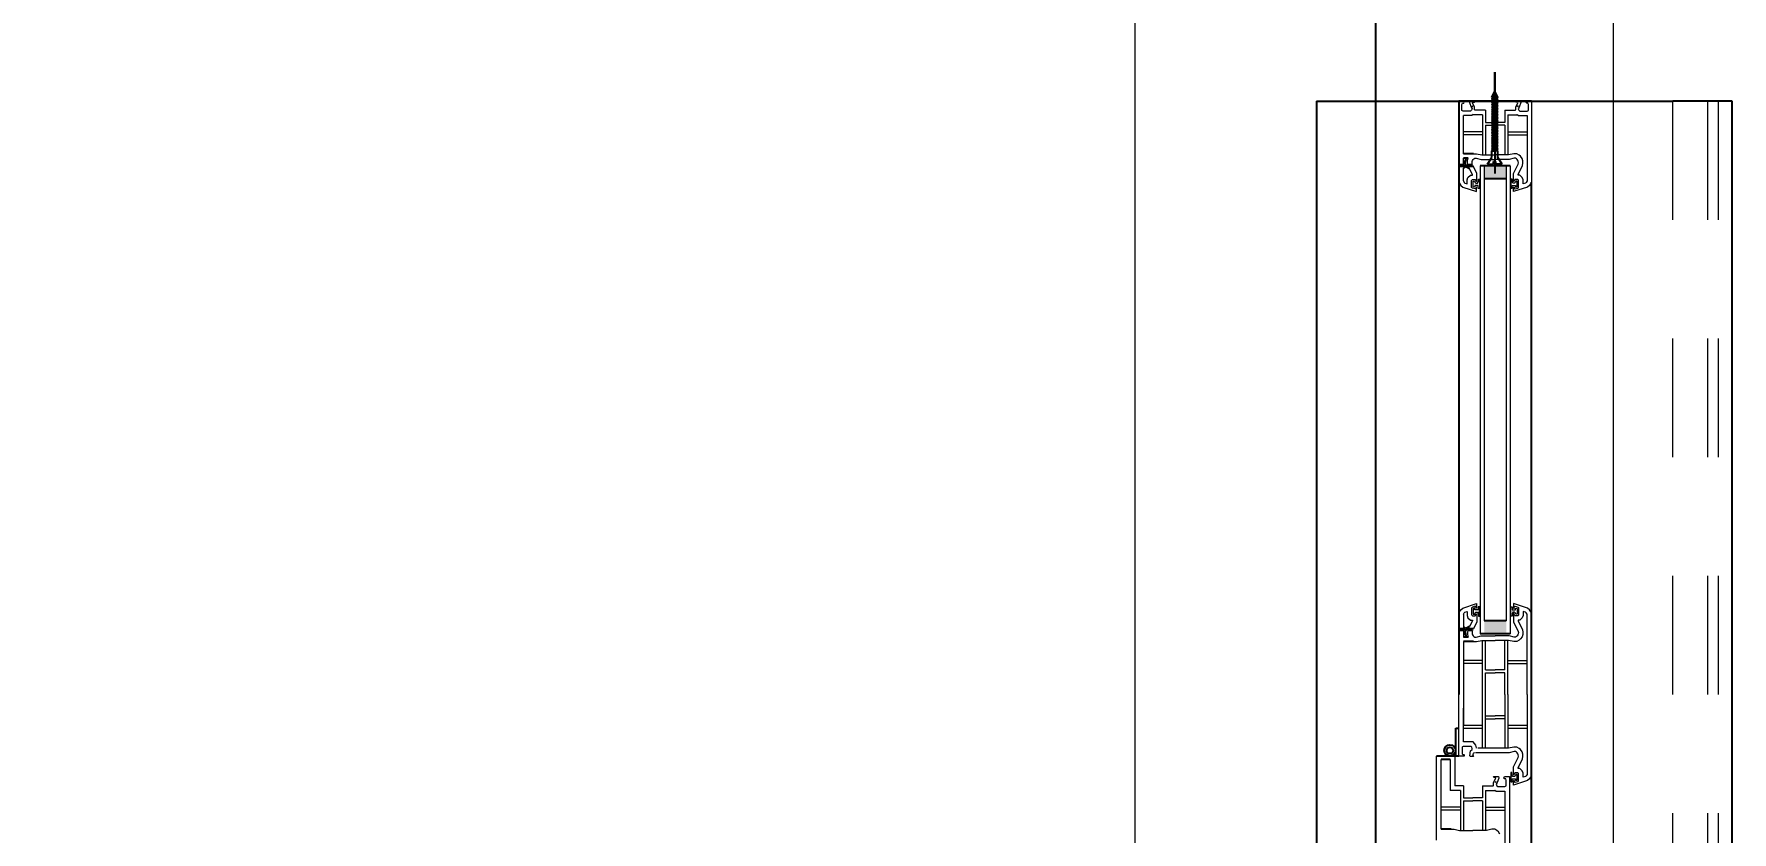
# Model space of a CAD drawing. Header units: metres. Extents: x -355 to 973, y -73 to 238.
# Drawn here: x 730.487 to 731.918, y 164.357 to 165.03 of the extents above; entities that cross this region are included whole.
import ezdxf

# ---------------------------------------------------------------- set-up
doc = ezdxf.new("R2010")
doc.units = ezdxf.units.M
doc.header["$LTSCALE"] = 3
doc.header["$MEASUREMENT"] = 0
for name, pattern in [('1', [30, 6, 6, 6, 6, 6]), ('202$0$HIDDEN', [0.375, 0.25, -0.125]), ('DASHED2', [0.375, 0.25, -0.125])]:
    doc.linetypes.add(name, pattern=pattern)
doc.layers.add('01B', color=10, linetype='Continuous')
doc.layers.add('5', color=2, linetype='Continuous')
doc.layers.add('05', color=21, linetype='Continuous', lineweight=5)
doc.layers.add('15', color=63, linetype='DASHED2', lineweight=15)
doc.styles.get("Standard").update_dxf_attribs({"font": 'arial.ttf'})
doc.dimstyles.new('ahmad', dxfattribs={"dimtxt": 0.2, "dimasz": 0.1375, "dimexe": 0, "dimexo": 0.0625, "dimgap": 0.09, "dimtad": 0, "dimzin": 0, "dimdsep": 46, "dimtxsty": 'Standard', "dimblk": 'OBLIQUE', "dimcen": 0.09, "dimclrd": 245, "dimclrt": 61, "dimadec": 0, "dimazin": 0, "dimtfac": 1, "dimtofl": 0, "dimtmove": 0, "dimatfit": 3, "dimldrblk": 'OBLIQUE', "dimfxl": 0, "dimfxlon": 1, "dimtolj": 1, "dimtzin": 0, "dimlwd": 13, "dimarcsym": 0})

# ---------------------------------------------------------------- blocks, each defined once
blk = doc.blocks.new('_Oblique')
at = {"color": 0, "linetype": 'ByBlock', "lineweight": -2}
blk.add_line((-0.5, -0.5), (0.5, 0.5), dxfattribs=at)
blk = doc.blocks.new('*D307')
at = {"color": 245, "lineweight": 13, "transparency": 16777216}
for p, q in [((731.4148, 172.9603), (731.4148, 167.678)), ((731.4148, 161.5603), (731.4148, 166.8426))]:
    blk.add_line(p, q, dxfattribs=at)
at = {"layer": 'Defpoints', "color": 0, "transparency": 16777216}
for p in [(731.6178, 172.9603), (731.4148, 161.5603), (731.6148, 161.5603)]:
    blk.add_point(p, dxfattribs=at)
at = {"color": 245, "lineweight": 13, "transparency": 16777216, "xscale": 0.1375, "yscale": 0.1375, "zscale": 0.1375}
for p, rotation in [((731.4148, 172.9603), 90), ((731.4148, 161.5603), 270)]:
    blk.add_blockref('_Oblique', p, dxfattribs=dict(at, rotation=rotation))
at = {"color": 61, "transparency": 16777216, "insert": (731.4148, 167.2603), "char_height": 0.2, "attachment_point": 5, "rotation": 90}
blk.add_mtext('\\A1;11.40', dxfattribs=at)
blk = doc.blocks.new('DSSSS')
at = {"layer": '05'}
for p, q in [((152.7604, -221.3864), (152.7604, -221.3872)), ((152.7604, -221.3872), (152.7664, -221.3872)), ((152.7664, -221.3872), (152.7664, -221.3863))]:
    blk.add_line(p, q, dxfattribs=at)
blk.add_lwpolyline([(152.7664, -221.3863), (152.7646, -221.3863), (152.7646, -221.384), (152.7657, -221.384), (152.7654, -221.383), (152.7617, -221.383), (152.7617, -221.3838), (152.7623, -221.3841), (152.763, -221.3847), (152.763, -221.3859), (152.7619, -221.3864), (152.7604, -221.3864)], dxfattribs=at)
blk = doc.blocks.new('ddd')
at = {"layer": '01B'}
for points in [[(1655.8293, 1003.8705), (1655.8184, 1003.8705), (1655.8184, 1003.889), (1655.8293, 1003.889)], [(1656.2018, 1003.8705), (1656.2127, 1003.8705), (1656.2127, 1003.889), (1656.2018, 1003.889)]]:
    blk.add_hatch(color=143, dxfattribs=at).paths.add_polyline_path(points)
at = {"layer": '01B', "color": 32}
for p in [(1655.7637, 1004.0793), (1655.7637, 1003.7293)]:
    blk.add_line(p, (1655.7637, 1004.0293), dxfattribs=at)
at = {"layer": '01B', "color": 143}
for p, q in [((1655.7637, 1003.9104), (1655.7637, 1003.8491)), ((1657.1951, 1003.9104), (1655.8322, 1003.9104)), ((1655.8168, 1003.8855), (1655.8114, 1003.8819)), ((1655.8168, 1003.8855), (1655.8168, 1003.8803)), ((1655.8184, 1003.8923), (1655.8184, 1003.8672)), ((1655.8293, 1003.889), (1655.8293, 1003.8705)), ((1656.2018, 1003.889), (1656.2018, 1003.8705)), ((1656.2127, 1003.8923), (1656.2127, 1003.8672)), ((1655.7802, 1003.8793), (1655.7393, 1003.8793)), ((1655.7393, 1003.8793), (1655.8247, 1003.8793)), ((1655.7608, 1003.8819), (1655.7555, 1003.8793)), ((1655.7608, 1003.8768), (1655.7555, 1003.8793)), ((1655.7608, 1003.8819), (1655.7587, 1003.8793)), ((1655.7608, 1003.8768), (1655.7587, 1003.8793)), ((1655.7621, 1003.8819), (1655.76, 1003.8793)), ((1655.7621, 1003.8768), (1655.76, 1003.8793)), ((1655.7608, 1003.8819), (1655.7616, 1003.8813)), ((1655.7608, 1003.8768), (1655.7616, 1003.8774)), ((1655.7633, 1003.8819), (1655.7612, 1003.8793)), ((1655.7633, 1003.8768), (1655.7612, 1003.8793)), ((1655.7621, 1003.8819), (1655.7628, 1003.8813)), ((1655.7621, 1003.8768), (1655.7628, 1003.8774)), ((1655.7646, 1003.8819), (1655.7624, 1003.8793)), ((1655.7646, 1003.8768), (1655.7624, 1003.8793)), ((1655.7633, 1003.8819), (1655.7641, 1003.8813)), ((1655.7633, 1003.8768), (1655.7641, 1003.8774)), ((1655.7658, 1003.8819), (1655.7637, 1003.8793)), ((1655.7658, 1003.8768), (1655.7637, 1003.8793)), ((1655.7646, 1003.8819), (1655.7653, 1003.8813)), ((1655.7646, 1003.8768), (1655.7653, 1003.8774)), ((1655.7671, 1003.8819), (1655.7649, 1003.8793)), ((1655.7671, 1003.8768), (1655.7649, 1003.8793)), ((1655.7658, 1003.8819), (1655.7666, 1003.8813)), ((1655.7658, 1003.8768), (1655.7666, 1003.8774)), ((1655.7683, 1003.8819), (1655.7662, 1003.8793)), ((1655.7683, 1003.8768), (1655.7662, 1003.8793)), ((1655.7671, 1003.8819), (1655.7678, 1003.8813)), ((1655.7671, 1003.8768), (1655.7678, 1003.8774)), ((1655.7696, 1003.8819), (1655.7674, 1003.8793)), ((1655.7696, 1003.8768), (1655.7674, 1003.8793)), ((1655.7683, 1003.8819), (1655.769, 1003.8813)), ((1655.7683, 1003.8768), (1655.769, 1003.8774)), ((1655.7708, 1003.8819), (1655.7687, 1003.8793)), ((1655.7708, 1003.8768), (1655.7687, 1003.8793)), ((1655.7696, 1003.8819), (1655.7703, 1003.8813)), ((1655.7696, 1003.8768), (1655.7703, 1003.8774)), ((1655.7721, 1003.8819), (1655.7699, 1003.8793)), ((1655.7721, 1003.8768), (1655.7699, 1003.8793)), ((1655.7708, 1003.8819), (1655.7715, 1003.8813)), ((1655.7708, 1003.8768), (1655.7715, 1003.8774)), ((1655.7733, 1003.8819), (1655.7712, 1003.8793)), ((1655.7733, 1003.8768), (1655.7712, 1003.8793)), ((1655.7721, 1003.8819), (1655.7728, 1003.8813)), ((1655.7721, 1003.8768), (1655.7728, 1003.8774)), ((1655.7745, 1003.8819), (1655.7724, 1003.8793)), ((1655.7745, 1003.8768), (1655.7724, 1003.8793)), ((1655.7733, 1003.8819), (1655.774, 1003.8813)), ((1655.7733, 1003.8768), (1655.774, 1003.8774)), ((1655.7758, 1003.8819), (1655.7737, 1003.8793)), ((1655.7758, 1003.8768), (1655.7737, 1003.8793)), ((1655.7745, 1003.8819), (1655.7753, 1003.8813)), ((1655.7745, 1003.8768), (1655.7753, 1003.8774)), ((1655.777, 1003.8819), (1655.7749, 1003.8793)), ((1655.777, 1003.8768), (1655.7749, 1003.8793)), ((1655.7758, 1003.8819), (1655.7765, 1003.8813)), ((1655.7758, 1003.8768), (1655.7765, 1003.8774)), ((1655.7783, 1003.8819), (1655.7762, 1003.8793)), ((1655.7783, 1003.8768), (1655.7762, 1003.8793)), ((1655.777, 1003.8819), (1655.7778, 1003.8813)), ((1655.777, 1003.8768), (1655.7778, 1003.8774)), ((1655.7795, 1003.8819), (1655.7774, 1003.8793)), ((1655.7795, 1003.8768), (1655.7774, 1003.8793)), ((1655.7783, 1003.8819), (1655.779, 1003.8813)), ((1655.7783, 1003.8768), (1655.779, 1003.8774)), ((1655.7808, 1003.8819), (1655.7786, 1003.8793)), ((1655.7808, 1003.8768), (1655.7786, 1003.8793)), ((1655.7795, 1003.8819), (1655.7803, 1003.8813)), ((1655.7795, 1003.8768), (1655.7803, 1003.8774)), ((1655.782, 1003.8819), (1655.7799, 1003.8793)), ((1655.782, 1003.8768), (1655.7799, 1003.8793)), ((1655.7808, 1003.8819), (1655.7815, 1003.8813)), ((1655.7808, 1003.8768), (1655.7815, 1003.8774)), ((1655.7833, 1003.8819), (1655.7811, 1003.8793)), ((1655.7833, 1003.8768), (1655.7811, 1003.8793)), ((1655.782, 1003.8819), (1655.7827, 1003.8813)), ((1655.782, 1003.8768), (1655.7827, 1003.8774)), ((1655.7845, 1003.8819), (1655.7824, 1003.8793)), ((1655.7845, 1003.8768), (1655.7824, 1003.8793)), ((1655.7833, 1003.8819), (1655.784, 1003.8813)), ((1655.7833, 1003.8768), (1655.784, 1003.8774)), ((1655.7858, 1003.8819), (1655.7836, 1003.8793)), ((1655.7858, 1003.8768), (1655.7836, 1003.8793)), ((1655.7845, 1003.8819), (1655.7852, 1003.8813)), ((1655.7845, 1003.8768), (1655.7852, 1003.8774)), ((1655.787, 1003.8819), (1655.7849, 1003.8793)), ((1655.787, 1003.8768), (1655.7849, 1003.8793)), ((1655.7858, 1003.8819), (1655.7865, 1003.8813)), ((1655.7858, 1003.8768), (1655.7865, 1003.8774)), ((1655.7882, 1003.8819), (1655.7861, 1003.8793)), ((1655.7882, 1003.8768), (1655.7861, 1003.8793)), ((1655.787, 1003.8819), (1655.7877, 1003.8813)), ((1655.787, 1003.8768), (1655.7877, 1003.8774)), ((1655.7895, 1003.8819), (1655.7874, 1003.8793)), ((1655.7895, 1003.8768), (1655.7874, 1003.8793)), ((1655.7882, 1003.8819), (1655.789, 1003.8813)), ((1655.7882, 1003.8768), (1655.789, 1003.8774)), ((1655.7907, 1003.8819), (1655.7886, 1003.8793)), ((1655.7907, 1003.8768), (1655.7886, 1003.8793)), ((1655.7895, 1003.8819), (1655.7902, 1003.8813)), ((1655.7895, 1003.8768), (1655.7902, 1003.8774)), ((1655.792, 1003.8819), (1655.7899, 1003.8793)), ((1655.792, 1003.8768), (1655.7899, 1003.8793)), ((1655.7907, 1003.8819), (1655.7915, 1003.8813)), ((1655.7907, 1003.8768), (1655.7915, 1003.8774)), ((1655.7932, 1003.8819), (1655.7911, 1003.8793)), ((1655.7932, 1003.8768), (1655.7911, 1003.8793)), ((1655.792, 1003.8819), (1655.7927, 1003.8813)), ((1655.792, 1003.8768), (1655.7927, 1003.8774)), ((1655.7945, 1003.8819), (1655.7923, 1003.8793)), ((1655.7945, 1003.8768), (1655.7923, 1003.8793)), ((1655.7932, 1003.8819), (1655.794, 1003.8813)), ((1655.7932, 1003.8768), (1655.794, 1003.8774)), ((1655.7957, 1003.8819), (1655.7936, 1003.8793)), ((1655.7957, 1003.8768), (1655.7936, 1003.8793)), ((1655.7945, 1003.8819), (1655.7952, 1003.8813)), ((1655.7945, 1003.8768), (1655.7952, 1003.8774)), ((1655.797, 1003.8819), (1655.7948, 1003.8793)), ((1655.797, 1003.8768), (1655.7948, 1003.8793)), ((1655.7957, 1003.8819), (1655.7965, 1003.8813)), ((1655.7957, 1003.8768), (1655.7965, 1003.8774)), ((1655.7982, 1003.8819), (1655.7961, 1003.8793)), ((1655.7982, 1003.8768), (1655.7961, 1003.8793)), ((1655.797, 1003.8819), (1655.7977, 1003.8813)), ((1655.797, 1003.8768), (1655.7977, 1003.8774)), ((1655.7995, 1003.8819), (1655.7973, 1003.8793)), ((1655.7995, 1003.8768), (1655.7973, 1003.8793)), ((1655.7982, 1003.8819), (1655.7989, 1003.8813)), ((1655.7982, 1003.8768), (1655.7989, 1003.8774)), ((1655.8007, 1003.8819), (1655.7986, 1003.8793)), ((1655.8007, 1003.8768), (1655.7986, 1003.8793)), ((1655.7995, 1003.8819), (1655.8002, 1003.8813)), ((1655.7995, 1003.8768), (1655.8002, 1003.8774)), ((1655.8019, 1003.8819), (1655.7998, 1003.8793)), ((1655.8019, 1003.8768), (1655.7998, 1003.8793)), ((1655.8007, 1003.8819), (1655.8014, 1003.8813)), ((1655.8007, 1003.8768), (1655.8014, 1003.8774)), ((1655.8032, 1003.8819), (1655.8011, 1003.8793)), ((1655.8032, 1003.8768), (1655.8011, 1003.8793)), ((1655.8019, 1003.8819), (1655.8027, 1003.8813)), ((1655.8019, 1003.8768), (1655.8027, 1003.8774)), ((1655.8044, 1003.8819), (1655.8023, 1003.8793)), ((1655.8044, 1003.8768), (1655.8023, 1003.8793)), ((1655.8032, 1003.8819), (1655.8039, 1003.8813)), ((1655.8032, 1003.8768), (1655.8039, 1003.8774)), ((1655.8057, 1003.8819), (1655.8036, 1003.8793)), ((1655.8057, 1003.8768), (1655.8036, 1003.8793)), ((1655.8044, 1003.8819), (1655.8052, 1003.8813)), ((1655.8044, 1003.8768), (1655.8052, 1003.8774)), ((1655.8114, 1003.8819), (1655.8057, 1003.8819)), ((1655.8057, 1003.8819), (1655.8057, 1003.8793)), ((1655.8057, 1003.8768), (1655.8057, 1003.8793)), ((1655.8114, 1003.8768), (1655.8057, 1003.8768)), ((1655.8168, 1003.8732), (1655.8114, 1003.8768)), ((1655.8168, 1003.8803), (1655.8147, 1003.8803)), ((1655.8147, 1003.8803), (1655.8147, 1003.8793)), ((1655.8147, 1003.8784), (1655.8147, 1003.8793)), ((1655.8168, 1003.8784), (1655.8147, 1003.8784)), ((1655.8168, 1003.8732), (1655.8168, 1003.8784)), ((1655.8082, 1003.8614), (1655.8082, 1003.8529)), ((1655.8119, 1003.8571), (1655.8119, 1003.8529)), ((1655.8174, 1003.8607), (1655.8174, 1003.8566)), ((1655.8189, 1003.8572), (1655.8178, 1003.8551)), ((1655.8189, 1003.8615), (1655.8189, 1003.8572)), ((1655.8209, 1003.8581), (1655.8193, 1003.8551)), ((1656.2065, 1003.8581), (1656.2081, 1003.8551)), ((1656.2084, 1003.8615), (1656.2084, 1003.8572)), ((1656.2084, 1003.8572), (1656.2095, 1003.8551)), ((1656.2099, 1003.8607), (1656.2099, 1003.8566)), ((1656.2154, 1003.8571), (1656.2154, 1003.8529)), ((1656.2192, 1003.8614), (1656.2192, 1003.8529)), ((1655.7637, 1003.8491), (1656.2637, 1003.8491)), ((1655.8123, 1003.8555), (1655.8122, 1003.8549)), ((1655.8174, 1003.8529), (1655.8174, 1003.8491)), ((1655.8181, 1003.8545), (1655.8189, 1003.8529)), ((1655.8189, 1003.8529), (1655.8189, 1003.8491)), ((1655.8193, 1003.8551), (1655.8204, 1003.8529)), ((1656.2081, 1003.8551), (1656.207, 1003.8529)), ((1656.2092, 1003.8545), (1656.2084, 1003.8529)), ((1656.2084, 1003.8529), (1656.2084, 1003.8491)), ((1656.2099, 1003.8529), (1656.2099, 1003.8491)), ((1656.215, 1003.8555), (1656.2152, 1003.8549)), ((1656.2921, 1003.8467), (1656.2921, 1003.8491)), ((1656.3159, 1003.8467), (1656.2921, 1003.8467)), ((1656.3159, 1003.8491), (1656.3159, 1003.8467)), ((1656.3159, 1003.8456), (1656.3159, 1003.8304)), ((1656.3774, 1003.8427), (1656.3774, 1003.8342)), ((1656.3185, 1003.8418), (1656.3185, 1003.8342))]:
    blk.add_line(p, q, dxfattribs=at)
for radius in [0.00477, 0.00274]:
    blk.add_circle((1656.3109, 1003.8416), radius, dxfattribs=at)
at = {"layer": '05', "color": 143}
for p, q in [((1655.7637, 1003.9064), (1655.7637, 1003.9104)), ((1655.7651, 1003.9057), (1655.7637, 1003.9064)), ((1655.7637, 1003.9013), (1655.7651, 1003.9014)), ((1655.7637, 1003.8972), (1655.7637, 1003.9013)), ((1655.7656, 1003.9063), (1655.7651, 1003.9057)), ((1655.7651, 1003.9014), (1655.7689, 1003.8999)), ((1655.7667, 1003.9078), (1655.7656, 1003.9073)), ((1655.7656, 1003.9073), (1655.7656, 1003.9063)), ((1655.771, 1003.9078), (1655.7667, 1003.9078)), ((1655.7689, 1003.8999), (1655.7702, 1003.8991)), ((1655.7702, 1003.8991), (1655.7715, 1003.8997)), ((1655.7716, 1003.9077), (1655.771, 1003.9078)), ((1655.7715, 1003.8997), (1655.7722, 1003.9006)), ((1655.7722, 1003.9067), (1655.7716, 1003.9077)), ((1655.7722, 1003.9006), (1655.7722, 1003.9067)), ((1655.7752, 1003.8982), (1655.776, 1003.8993)), ((1655.776, 1003.8993), (1655.776, 1003.9066)), ((1655.776, 1003.9066), (1655.8311, 1003.9066)), ((1655.7896, 1003.8904), (1655.7896, 1003.9066)), ((1655.7921, 1003.8904), (1655.7921, 1003.9066)), ((1655.8093, 1003.8999), (1655.8082, 1003.898)), ((1655.8103, 1003.9011), (1655.8093, 1003.8999)), ((1655.8122, 1003.9024), (1655.8103, 1003.9011)), ((1655.814, 1003.903), (1655.8122, 1003.9024)), ((1655.816, 1003.9031), (1655.814, 1003.903)), ((1655.818, 1003.9027), (1655.816, 1003.9031)), ((1655.8257, 1003.899), (1655.818, 1003.9027)), ((1655.8282, 1003.9026), (1655.8261, 1003.9005)), ((1655.8261, 1003.9005), (1655.8261, 1003.899)), ((1655.8301, 1003.9033), (1655.8282, 1003.9026)), ((1655.8334, 1003.9033), (1655.8301, 1003.9033)), ((1655.8311, 1003.9066), (1655.8323, 1003.9058)), ((1655.8323, 1003.9058), (1655.8328, 1003.9052)), ((1655.8328, 1003.9052), (1655.8334, 1003.9033)), ((1656.1945, 1003.9052), (1656.1939, 1003.9033)), ((1656.1939, 1003.9033), (1656.1973, 1003.9033)), ((1656.195, 1003.9058), (1656.1945, 1003.9052)), ((1656.1962, 1003.9066), (1656.195, 1003.9058)), ((1656.2637, 1003.9066), (1656.1962, 1003.9066)), ((1656.1973, 1003.9033), (1656.1992, 1003.9026)), ((1656.1992, 1003.9026), (1656.2012, 1003.9005)), ((1656.2012, 1003.9005), (1656.2012, 1003.899)), ((1656.2017, 1003.899), (1656.2093, 1003.9027)), ((1656.2093, 1003.9027), (1656.2113, 1003.9031)), ((1656.2113, 1003.9031), (1656.2133, 1003.903)), ((1656.2133, 1003.903), (1656.2152, 1003.9024)), ((1656.2152, 1003.9024), (1656.217, 1003.9011)), ((1656.217, 1003.9011), (1656.218, 1003.8999)), ((1656.218, 1003.8999), (1656.2192, 1003.898)), ((1656.2352, 1003.8904), (1656.2352, 1003.9066)), ((1656.2377, 1003.8904), (1656.2377, 1003.9066)), ((1656.2637, 1003.9104), (1656.3322, 1003.9104)), ((1656.2637, 1003.9066), (1656.3311, 1003.9066)), ((1656.2896, 1003.8904), (1656.2896, 1003.9066)), ((1656.2921, 1003.8904), (1656.2921, 1003.9066)), ((1656.3093, 1003.8999), (1656.3082, 1003.898)), ((1656.3103, 1003.9011), (1656.3093, 1003.8999)), ((1656.3122, 1003.9024), (1656.3103, 1003.9011)), ((1656.314, 1003.903), (1656.3122, 1003.9024)), ((1656.316, 1003.9031), (1656.314, 1003.903)), ((1656.318, 1003.9027), (1656.316, 1003.9031)), ((1656.3257, 1003.899), (1656.318, 1003.9027)), ((1656.3282, 1003.9026), (1656.3261, 1003.9005)), ((1656.3261, 1003.9005), (1656.3261, 1003.899)), ((1656.3301, 1003.9033), (1656.3282, 1003.9026)), ((1656.3303, 1003.8993), (1656.3299, 1003.8989)), ((1656.3334, 1003.9033), (1656.3301, 1003.9033)), ((1656.3308, 1003.8995), (1656.3303, 1003.8993)), ((1656.3365, 1003.8995), (1656.3308, 1003.8995)), ((1656.3311, 1003.9066), (1656.3323, 1003.9058)), ((1656.3322, 1003.9104), (1656.3349, 1003.9087)), ((1656.3323, 1003.9058), (1656.3328, 1003.9052)), ((1656.3328, 1003.9052), (1656.3334, 1003.9033)), ((1656.3349, 1003.9087), (1656.3362, 1003.907)), ((1656.3362, 1003.907), (1656.3401, 1003.8953)), ((1656.3369, 1003.8993), (1656.3365, 1003.8995)), ((1655.764, 1003.897), (1655.7637, 1003.8972)), ((1655.7646, 1003.8971), (1655.764, 1003.897)), ((1655.7647, 1003.8984), (1655.7646, 1003.8971)), ((1655.7652, 1003.8989), (1655.7647, 1003.8984)), ((1655.7689, 1003.8971), (1655.7652, 1003.8989)), ((1655.7687, 1003.8985), (1655.7678, 1003.899)), ((1655.7678, 1003.899), (1655.7683, 1003.8988)), ((1655.7683, 1003.8988), (1655.7687, 1003.8985)), ((1655.7701, 1003.8971), (1655.7689, 1003.8971)), ((1655.7712, 1003.8971), (1655.7701, 1003.8971)), ((1655.7715, 1003.8967), (1655.7712, 1003.8971)), ((1655.7715, 1003.8878), (1655.7715, 1003.8967)), ((1655.7715, 1003.8878), (1655.7817, 1003.8878)), ((1655.7754, 1003.8979), (1655.7752, 1003.8982)), ((1655.7754, 1003.8904), (1655.7754, 1003.8979)), ((1655.7754, 1003.8904), (1655.8091, 1003.8904)), ((1655.7817, 1003.8878), (1655.7817, 1003.8797)), ((1655.7842, 1003.8878), (1655.8091, 1003.8878)), ((1655.7842, 1003.8878), (1655.7842, 1003.8797)), ((1655.8082, 1003.898), (1655.8081, 1003.8954)), ((1655.8081, 1003.8954), (1655.8091, 1003.891)), ((1655.8091, 1003.891), (1655.8091, 1003.8841)), ((1655.8261, 1003.899), (1655.8257, 1003.899)), ((1656.2012, 1003.899), (1656.2017, 1003.899)), ((1656.2192, 1003.8954), (1656.2182, 1003.891)), ((1656.2182, 1003.891), (1656.2182, 1003.8841)), ((1656.2637, 1003.8904), (1656.2182, 1003.8904)), ((1656.2431, 1003.8878), (1656.2182, 1003.8878)), ((1656.2192, 1003.898), (1656.2192, 1003.8954)), ((1656.2431, 1003.8878), (1656.2431, 1003.8797)), ((1656.2637, 1003.8878), (1656.2457, 1003.8878)), ((1656.2457, 1003.8878), (1656.2457, 1003.8797)), ((1656.2637, 1003.8904), (1656.3091, 1003.8904)), ((1656.2637, 1003.8878), (1656.3091, 1003.8878)), ((1656.2817, 1003.8878), (1656.2817, 1003.8797)), ((1656.2842, 1003.8878), (1656.2842, 1003.8797)), ((1656.3082, 1003.898), (1656.3081, 1003.8954)), ((1656.3081, 1003.8954), (1656.3091, 1003.891)), ((1656.3091, 1003.891), (1656.3091, 1003.8833)), ((1656.3124, 1003.8976), (1656.3119, 1003.8969)), ((1656.3119, 1003.8969), (1656.3119, 1003.8958)), ((1656.3119, 1003.8958), (1656.3129, 1003.8914)), ((1656.313, 1003.8983), (1656.3124, 1003.8976)), ((1656.3129, 1003.8914), (1656.3129, 1003.8833)), ((1656.3138, 1003.8989), (1656.313, 1003.8983)), ((1656.3147, 1003.8992), (1656.3138, 1003.8989)), ((1656.3157, 1003.8993), (1656.3147, 1003.8992)), ((1656.3168, 1003.899), (1656.3157, 1003.8993)), ((1656.3248, 1003.8951), (1656.3168, 1003.899)), ((1656.3312, 1003.8951), (1656.3248, 1003.8951)), ((1656.3261, 1003.899), (1656.3257, 1003.899)), ((1656.3296, 1003.8939), (1656.3296, 1003.8929)), ((1656.3296, 1003.8929), (1656.3373, 1003.8929)), ((1656.3299, 1003.8989), (1656.3299, 1003.8964)), ((1656.3299, 1003.8964), (1656.3313, 1003.8958)), ((1656.3316, 1003.8953), (1656.3312, 1003.8951)), ((1656.3313, 1003.8958), (1656.3316, 1003.8955)), ((1656.3316, 1003.8955), (1656.3316, 1003.8953)), ((1656.3362, 1003.8953), (1656.3362, 1003.8957)), ((1656.3362, 1003.8957), (1656.3369, 1003.8957)), ((1656.3401, 1003.8953), (1656.3362, 1003.8953)), ((1656.3372, 1003.8989), (1656.3369, 1003.8993)), ((1656.3369, 1003.8957), (1656.3375, 1003.8958)), ((1656.3378, 1003.8966), (1656.3372, 1003.8989)), ((1656.3373, 1003.8929), (1656.3373, 1003.894)), ((1656.3375, 1003.8958), (1656.3377, 1003.8962)), ((1656.3377, 1003.8962), (1656.3378, 1003.8966)), ((1656.3588, 1003.8717), (1656.3588, 1003.8879)), ((1656.3614, 1003.8717), (1656.3614, 1003.8879)), ((1655.7715, 1003.8716), (1655.7817, 1003.8716)), ((1655.7715, 1003.8716), (1655.7715, 1003.8628)), ((1655.7817, 1003.8716), (1655.7817, 1003.8797)), ((1655.7842, 1003.8716), (1655.7842, 1003.8797)), ((1655.7842, 1003.8716), (1655.8091, 1003.8716)), ((1655.8091, 1003.8841), (1655.8091, 1003.8797)), ((1655.8091, 1003.8754), (1655.8091, 1003.8797)), ((1655.8091, 1003.8685), (1655.8091, 1003.8754)), ((1655.8129, 1003.8754), (1655.8129, 1003.8797)), ((1655.8129, 1003.868), (1655.8129, 1003.8754)), ((1656.2144, 1003.8754), (1656.2144, 1003.8797)), ((1656.2144, 1003.868), (1656.2144, 1003.8754)), ((1656.2182, 1003.8841), (1656.2182, 1003.8797)), ((1656.2182, 1003.8754), (1656.2182, 1003.8797)), ((1656.2182, 1003.8685), (1656.2182, 1003.8754)), ((1656.2431, 1003.8716), (1656.2182, 1003.8716)), ((1656.2431, 1003.8716), (1656.2431, 1003.8797)), ((1656.2457, 1003.8716), (1656.2457, 1003.8797)), ((1656.3091, 1003.8716), (1656.2457, 1003.8716)), ((1656.2817, 1003.8716), (1656.2817, 1003.8797)), ((1656.2842, 1003.8716), (1656.2842, 1003.8797)), ((1656.3091, 1003.8833), (1656.3091, 1003.865)), ((1656.3129, 1003.8833), (1656.3129, 1003.8632)), ((1656.3446, 1003.8717), (1656.3783, 1003.8717)), ((1655.764, 1003.8625), (1655.7637, 1003.8623)), ((1655.7637, 1003.8623), (1655.7637, 1003.8581)), ((1655.7637, 1003.8581), (1655.7651, 1003.858)), ((1655.7646, 1003.8623), (1655.764, 1003.8625)), ((1655.7647, 1003.8611), (1655.7646, 1003.8623)), ((1655.7652, 1003.8606), (1655.7647, 1003.8611)), ((1655.7651, 1003.858), (1655.7689, 1003.8595)), ((1655.7689, 1003.8624), (1655.7652, 1003.8606)), ((1655.7687, 1003.8609), (1655.7678, 1003.8604)), ((1655.7678, 1003.8604), (1655.7683, 1003.8606)), ((1655.7683, 1003.8606), (1655.7687, 1003.8609)), ((1655.7701, 1003.8623), (1655.7689, 1003.8624)), ((1655.7689, 1003.8595), (1655.7702, 1003.8603)), ((1655.7712, 1003.8623), (1655.7701, 1003.8623)), ((1655.7702, 1003.8603), (1655.7715, 1003.8597)), ((1655.7715, 1003.8628), (1655.7712, 1003.8623)), ((1655.7715, 1003.8597), (1655.7722, 1003.8589)), ((1655.7722, 1003.8589), (1655.7722, 1003.8528)), ((1655.7754, 1003.8615), (1655.7752, 1003.8613)), ((1655.7752, 1003.8613), (1655.776, 1003.8601)), ((1655.7754, 1003.8691), (1655.8091, 1003.8691)), ((1655.7754, 1003.8691), (1655.7754, 1003.8615)), ((1655.776, 1003.8601), (1655.776, 1003.8529)), ((1655.7896, 1003.8691), (1655.7896, 1003.8529)), ((1655.7921, 1003.8691), (1655.7921, 1003.8529)), ((1655.8081, 1003.864), (1655.8091, 1003.8685)), ((1655.8082, 1003.8614), (1655.8081, 1003.864)), ((1655.8119, 1003.8636), (1655.8129, 1003.868)), ((1655.8119, 1003.8626), (1655.8119, 1003.8636)), ((1655.8124, 1003.8618), (1655.8119, 1003.8626)), ((1655.814, 1003.8565), (1655.8119, 1003.8571)), ((1655.813, 1003.8611), (1655.8124, 1003.8618)), ((1655.8138, 1003.8605), (1655.813, 1003.8611)), ((1655.8147, 1003.8603), (1655.8138, 1003.8605)), ((1655.816, 1003.8563), (1655.814, 1003.8565)), ((1655.8157, 1003.8602), (1655.8147, 1003.8603)), ((1655.8168, 1003.8604), (1655.8157, 1003.8602)), ((1655.8174, 1003.8566), (1655.816, 1003.8563)), ((1655.8174, 1003.8607), (1655.8168, 1003.8604)), ((1655.8248, 1003.8643), (1655.8189, 1003.8615)), ((1655.8257, 1003.8605), (1655.8209, 1003.8581)), ((1655.8312, 1003.8643), (1655.8248, 1003.8643)), ((1655.8261, 1003.8605), (1655.8257, 1003.8605)), ((1655.8261, 1003.859), (1655.8261, 1003.8605)), ((1655.8282, 1003.8568), (1655.8261, 1003.859)), ((1655.8301, 1003.8561), (1655.8282, 1003.8568)), ((1655.8296, 1003.8656), (1655.8296, 1003.8665)), ((1655.8296, 1003.8665), (1655.8373, 1003.8665)), ((1655.8299, 1003.863), (1655.8313, 1003.8637)), ((1655.8299, 1003.8605), (1655.8299, 1003.863)), ((1655.8303, 1003.8601), (1655.8299, 1003.8605)), ((1655.8308, 1003.8599), (1655.8303, 1003.8601)), ((1655.8365, 1003.8599), (1655.8308, 1003.8599)), ((1655.8316, 1003.8641), (1655.8312, 1003.8643)), ((1655.8313, 1003.8637), (1655.8316, 1003.8639)), ((1655.8316, 1003.8639), (1655.8316, 1003.8641)), ((1655.8362, 1003.8524), (1655.8401, 1003.8641)), ((1655.8401, 1003.8641), (1655.8362, 1003.8641)), ((1655.8362, 1003.8641), (1655.8362, 1003.8638)), ((1655.8362, 1003.8638), (1655.8369, 1003.8638)), ((1655.8369, 1003.8602), (1655.8365, 1003.8599)), ((1655.8369, 1003.8638), (1655.8375, 1003.8637)), ((1655.8372, 1003.8605), (1655.8369, 1003.8602)), ((1655.8378, 1003.8628), (1655.8372, 1003.8605)), ((1655.8373, 1003.8665), (1655.8373, 1003.8654)), ((1655.8375, 1003.8637), (1655.8377, 1003.8632)), ((1655.8377, 1003.8632), (1655.8378, 1003.8628)), ((1656.1911, 1003.8524), (1656.1872, 1003.8641)), ((1656.1872, 1003.8641), (1656.1911, 1003.8641)), ((1656.1896, 1003.8632), (1656.1895, 1003.8628)), ((1656.1895, 1003.8628), (1656.1902, 1003.8605)), ((1656.1899, 1003.8637), (1656.1896, 1003.8632)), ((1656.1904, 1003.8638), (1656.1899, 1003.8637)), ((1656.1977, 1003.8665), (1656.19, 1003.8665)), ((1656.19, 1003.8665), (1656.19, 1003.8654)), ((1656.1902, 1003.8605), (1656.1905, 1003.8602)), ((1656.1911, 1003.8638), (1656.1904, 1003.8638)), ((1656.1905, 1003.8602), (1656.1908, 1003.8599)), ((1656.1908, 1003.8599), (1656.1965, 1003.8599)), ((1656.1911, 1003.8641), (1656.1911, 1003.8638)), ((1656.1957, 1003.8641), (1656.1961, 1003.8643)), ((1656.1957, 1003.8639), (1656.1957, 1003.8641)), ((1656.196, 1003.8637), (1656.1957, 1003.8639)), ((1656.1974, 1003.863), (1656.196, 1003.8637)), ((1656.1961, 1003.8643), (1656.2025, 1003.8643)), ((1656.1965, 1003.8599), (1656.197, 1003.8601)), ((1656.197, 1003.8601), (1656.1974, 1003.8605)), ((1656.1973, 1003.8561), (1656.1992, 1003.8568)), ((1656.1974, 1003.8605), (1656.1974, 1003.863)), ((1656.1977, 1003.8656), (1656.1977, 1003.8665)), ((1656.1992, 1003.8568), (1656.2012, 1003.859)), ((1656.2012, 1003.859), (1656.2012, 1003.8605)), ((1656.2012, 1003.8605), (1656.2017, 1003.8605)), ((1656.2017, 1003.8605), (1656.2065, 1003.8581)), ((1656.2025, 1003.8643), (1656.2084, 1003.8615)), ((1656.2099, 1003.8607), (1656.2106, 1003.8604)), ((1656.2099, 1003.8566), (1656.2113, 1003.8563)), ((1656.2106, 1003.8604), (1656.2116, 1003.8602)), ((1656.2113, 1003.8563), (1656.2133, 1003.8565)), ((1656.2116, 1003.8602), (1656.2126, 1003.8603)), ((1656.2126, 1003.8603), (1656.2135, 1003.8605)), ((1656.2133, 1003.8565), (1656.2154, 1003.8571)), ((1656.2135, 1003.8605), (1656.2143, 1003.8611)), ((1656.2143, 1003.8611), (1656.2149, 1003.8618)), ((1656.2154, 1003.8636), (1656.2144, 1003.868)), ((1656.2149, 1003.8618), (1656.2154, 1003.8626)), ((1656.2154, 1003.8626), (1656.2154, 1003.8636)), ((1656.3091, 1003.8691), (1656.2182, 1003.8691)), ((1656.2192, 1003.864), (1656.2182, 1003.8685)), ((1656.2192, 1003.8614), (1656.2192, 1003.864)), ((1656.2352, 1003.8691), (1656.2352, 1003.8529)), ((1656.2377, 1003.8691), (1656.2377, 1003.8529)), ((1656.2896, 1003.8529), (1656.2896, 1003.8691)), ((1656.2921, 1003.8529), (1656.2921, 1003.8691)), ((1656.3064, 1003.8635), (1656.3038, 1003.8611)), ((1656.3038, 1003.8611), (1656.3038, 1003.8529)), ((1656.3087, 1003.8641), (1656.3064, 1003.8635)), ((1656.3083, 1003.86), (1656.3076, 1003.8594)), ((1656.3076, 1003.8594), (1656.3076, 1003.8528)), ((1656.3092, 1003.8603), (1656.3083, 1003.86)), ((1656.3091, 1003.8641), (1656.3087, 1003.8641)), ((1656.3102, 1003.8603), (1656.3092, 1003.8603)), ((1656.3114, 1003.859), (1656.3102, 1003.8603)), ((1656.3154, 1003.8583), (1656.3114, 1003.859)), ((1656.3129, 1003.8623), (1656.3132, 1003.8616)), ((1656.3132, 1003.8616), (1656.3139, 1003.8611)), ((1656.3139, 1003.8611), (1656.3146, 1003.8606)), ((1656.3146, 1003.8606), (1656.3154, 1003.8612)), ((1656.3154, 1003.8612), (1656.316, 1003.8616)), ((1656.316, 1003.8587), (1656.3154, 1003.8583)), ((1656.316, 1003.8616), (1656.316, 1003.8587)), ((1656.3408, 1003.8691), (1656.3509, 1003.8691)), ((1656.3509, 1003.8691), (1656.3509, 1003.861)), ((1656.3509, 1003.8529), (1656.3509, 1003.861)), ((1656.3534, 1003.8691), (1656.3783, 1003.8691)), ((1656.3534, 1003.8691), (1656.3534, 1003.861)), ((1656.3534, 1003.8529), (1656.3534, 1003.861)), ((1656.3783, 1003.8567), (1656.3783, 1003.861)), ((1656.3783, 1003.8498), (1656.3783, 1003.8567)), ((1655.7651, 1003.8537), (1655.7637, 1003.8531)), ((1655.7637, 1003.8531), (1655.7637, 1003.8491)), ((1655.8174, 1003.8491), (1655.7637, 1003.8491)), ((1655.7656, 1003.8532), (1655.7651, 1003.8537)), ((1655.7656, 1003.8521), (1655.7656, 1003.8532)), ((1655.7667, 1003.8516), (1655.7656, 1003.8521)), ((1655.771, 1003.8516), (1655.7667, 1003.8516)), ((1655.7716, 1003.8517), (1655.771, 1003.8516)), ((1655.7722, 1003.8528), (1655.7716, 1003.8517)), ((1655.8082, 1003.8529), (1655.776, 1003.8529)), ((1655.8174, 1003.8529), (1655.8119, 1003.8529)), ((1655.8143, 1003.8543), (1655.8122, 1003.8549)), ((1655.8144, 1003.8549), (1655.8123, 1003.8555)), ((1655.8165, 1003.8541), (1655.8143, 1003.8543)), ((1655.8164, 1003.8547), (1655.8144, 1003.8549)), ((1655.8178, 1003.8551), (1655.8164, 1003.8547)), ((1655.8181, 1003.8545), (1655.8165, 1003.8541)), ((1655.8322, 1003.8491), (1655.8189, 1003.8491)), ((1655.8311, 1003.8529), (1655.8204, 1003.8529)), ((1655.8334, 1003.8561), (1655.8301, 1003.8561)), ((1655.8311, 1003.8529), (1655.8323, 1003.8536)), ((1655.8322, 1003.8491), (1655.8349, 1003.8507)), ((1655.8323, 1003.8536), (1655.8328, 1003.8543)), ((1655.8328, 1003.8543), (1655.8334, 1003.8561)), ((1655.8349, 1003.8507), (1655.8362, 1003.8524)), ((1656.1924, 1003.8507), (1656.1911, 1003.8524)), ((1656.1951, 1003.8491), (1656.1924, 1003.8507)), ((1656.1945, 1003.8543), (1656.1939, 1003.8561)), ((1656.1939, 1003.8561), (1656.1973, 1003.8561)), ((1656.195, 1003.8536), (1656.1945, 1003.8543)), ((1656.1962, 1003.8529), (1656.195, 1003.8536)), ((1656.1951, 1003.8491), (1656.2084, 1003.8491)), ((1656.1962, 1003.8529), (1656.207, 1003.8529)), ((1656.2092, 1003.8545), (1656.2109, 1003.8541)), ((1656.2095, 1003.8551), (1656.2109, 1003.8547)), ((1656.2099, 1003.8529), (1656.2154, 1003.8529)), ((1656.2099, 1003.8491), (1656.2637, 1003.8491)), ((1656.2109, 1003.8547), (1656.2129, 1003.8549)), ((1656.2109, 1003.8541), (1656.213, 1003.8543)), ((1656.2129, 1003.8549), (1656.215, 1003.8555)), ((1656.213, 1003.8543), (1656.2152, 1003.8549)), ((1656.2192, 1003.8529), (1656.2896, 1003.8529)), ((1656.3159, 1003.8491), (1656.2637, 1003.8491)), ((1656.3038, 1003.8529), (1656.2754, 1003.8529)), ((1656.3076, 1003.8528), (1656.3079, 1003.8522)), ((1656.3079, 1003.8522), (1656.3083, 1003.8519)), ((1656.3083, 1003.8519), (1656.3138, 1003.8519)), ((1656.3138, 1003.8519), (1656.3142, 1003.8521)), ((1656.3142, 1003.8521), (1656.3144, 1003.8526)), ((1656.3144, 1003.8533), (1656.3147, 1003.8536)), ((1656.3144, 1003.8526), (1656.3144, 1003.8533)), ((1656.3147, 1003.8536), (1656.3157, 1003.8536)), ((1656.3157, 1003.8536), (1656.3159, 1003.8532)), ((1656.3159, 1003.8532), (1656.3159, 1003.8491)), ((1656.3159, 1003.8456), (1656.3408, 1003.8456)), ((1656.3408, 1003.8529), (1656.3408, 1003.8456)), ((1656.3408, 1003.8529), (1656.3509, 1003.8529)), ((1656.3446, 1003.8504), (1656.3446, 1003.8418)), ((1656.3446, 1003.8504), (1656.3783, 1003.8504)), ((1656.3534, 1003.8529), (1656.3783, 1003.8529)), ((1656.3588, 1003.8504), (1656.3588, 1003.8342)), ((1656.3614, 1003.8504), (1656.3614, 1003.8342)), ((1656.3773, 1003.8453), (1656.3783, 1003.8498)), ((1656.3774, 1003.8427), (1656.3773, 1003.8453)), ((1656.3866, 1003.8304), (1656.3159, 1003.8304)), ((1656.3185, 1003.8418), (1656.3446, 1003.8418)), ((1656.3774, 1003.8342), (1656.3185, 1003.8342))]:
    blk.add_line(p, q, dxfattribs=at)
at = {"layer": '05', "color": 107}
for p, q in [((1655.8184, 1003.8923), (1656.2127, 1003.8923)), ((1655.8184, 1003.889), (1656.2018, 1003.889)), ((1655.8184, 1003.8705), (1656.2018, 1003.8705)), ((1655.8184, 1003.8672), (1656.2127, 1003.8672))]:
    blk.add_line(p, q, dxfattribs=at)
at = {"layer": '05', "color": 143}
for points in [[(1655.7637, 1003.9104), (1655.8322, 1003.9104), (1655.8349, 1003.9087), (1655.8362, 1003.907), (1655.8401, 1003.8953), (1655.8362, 1003.8953), (1655.8362, 1003.8957), (1655.8369, 1003.8957), (1655.8375, 1003.8958), (1655.8377, 1003.8962), (1655.8378, 1003.8966), (1655.8372, 1003.8989), (1655.8369, 1003.8993), (1655.8365, 1003.8995), (1655.8308, 1003.8995), (1655.8303, 1003.8993), (1655.8299, 1003.8989), (1655.8299, 1003.8964), (1655.8313, 1003.8958), (1655.8316, 1003.8955), (1655.8316, 1003.8953), (1655.8312, 1003.8951), (1655.8248, 1003.8951), (1655.8168, 1003.899), (1655.8157, 1003.8993), (1655.8147, 1003.8992), (1655.8138, 1003.8989), (1655.813, 1003.8983), (1655.8124, 1003.8976), (1655.8119, 1003.8969), (1655.8119, 1003.8958), (1655.8129, 1003.8914), (1655.8129, 1003.8841), (1655.8129, 1003.8797)], [(1656.2637, 1003.9104), (1656.1951, 1003.9104), (1656.1924, 1003.9087), (1656.1911, 1003.907), (1656.1872, 1003.8953), (1656.1911, 1003.8953), (1656.1911, 1003.8957), (1656.1904, 1003.8957), (1656.1899, 1003.8958), (1656.1896, 1003.8962), (1656.1895, 1003.8966), (1656.1902, 1003.8989), (1656.1905, 1003.8993), (1656.1908, 1003.8995), (1656.1965, 1003.8995), (1656.197, 1003.8993), (1656.1974, 1003.8989), (1656.1974, 1003.8964), (1656.196, 1003.8958), (1656.1957, 1003.8955), (1656.1957, 1003.8953), (1656.1961, 1003.8951), (1656.2025, 1003.8951), (1656.2106, 1003.899), (1656.2116, 1003.8993), (1656.2126, 1003.8992), (1656.2135, 1003.8989), (1656.2143, 1003.8983), (1656.2149, 1003.8976), (1656.2154, 1003.8969), (1656.2154, 1003.8958), (1656.2144, 1003.8914), (1656.2144, 1003.8841), (1656.2144, 1003.8797)], [(1656.3373, 1003.894), (1656.3349, 1003.894), (1656.3349, 1003.8969), (1656.3364, 1003.8969), (1656.336, 1003.8982), (1656.3312, 1003.8982), (1656.3312, 1003.8972), (1656.332, 1003.8969), (1656.3329, 1003.8961), (1656.3329, 1003.8945), (1656.3315, 1003.8939), (1656.3296, 1003.8939)], [(1656.3329, 1003.8917), (1656.4015, 1003.8917)], [(1656.3408, 1003.8691), (1656.3408, 1003.878), (1656.3404, 1003.8784), (1656.3393, 1003.8784), (1656.3381, 1003.8784), (1656.3344, 1003.8802), (1656.3339, 1003.8797), (1656.3338, 1003.8785), (1656.3333, 1003.8783), (1656.3329, 1003.8785), (1656.3329, 1003.8826), (1656.3343, 1003.8828), (1656.3381, 1003.8813), (1656.3394, 1003.8805), (1656.3408, 1003.881), (1656.3414, 1003.8819), (1656.3414, 1003.888), (1656.3409, 1003.889), (1656.3403, 1003.8891), (1656.336, 1003.8891), (1656.3348, 1003.8887), (1656.3348, 1003.8876), (1656.3343, 1003.8871), (1656.3329, 1003.8877), (1656.3329, 1003.8917)], [(1656.3446, 1003.8717), (1656.3446, 1003.8792), (1656.3444, 1003.8795), (1656.3452, 1003.8806), (1656.3452, 1003.8879), (1656.4004, 1003.8879)], [(1656.3814, 1003.8837), (1656.3795, 1003.8825), (1656.3785, 1003.8812), (1656.3774, 1003.8794), (1656.3773, 1003.8768), (1656.3783, 1003.8723), (1656.3783, 1003.8654), (1656.3783, 1003.861)], [(1655.8373, 1003.8654), (1655.8349, 1003.8654), (1655.8349, 1003.8625), (1655.8364, 1003.8625), (1655.836, 1003.8612), (1655.8312, 1003.8612), (1655.8312, 1003.8622), (1655.832, 1003.8626), (1655.8329, 1003.8633), (1655.8329, 1003.8649), (1655.8315, 1003.8656), (1655.8296, 1003.8656)], [(1656.19, 1003.8654), (1656.1924, 1003.8654), (1656.1924, 1003.8625), (1656.1909, 1003.8625), (1656.1913, 1003.8612), (1656.1961, 1003.8612), (1656.1961, 1003.8622), (1656.1953, 1003.8626), (1656.1944, 1003.8633), (1656.1944, 1003.8649), (1656.1958, 1003.8656), (1656.1977, 1003.8656)]]:
    blk.add_lwpolyline(points, dxfattribs=at)
blk.add_lwpolyline([(1656.3376, 1003.8801), (1656.338, 1003.8799), (1656.337, 1003.8803)], close=True, dxfattribs=at)
at = {"layer": '15'}
for p, q in [((1657.2637, 1003.9793), (1655.7637, 1003.9793)), ((1655.7637, 1003.7793), (1657.2637, 1003.7793))]:
    blk.add_line(p, q, dxfattribs=at)
at = {"layer": '5', "color": 32}
for p, q in [((1657.2637, 1004.0793), (1655.7637, 1004.0793)), ((1655.7637, 1003.7293), (1657.2637, 1003.7293))]:
    blk.add_line(p, q, dxfattribs=at)
at = {"layer": '5', "color": 5, "linetype": '202$0$HIDDEN', "lineweight": 5, "ltscale": 0.1}
for p, q in [((1657.2637, 1004.0678), (1655.7637, 1004.0678)), ((1657.2637, 1004.059), (1655.7637, 1004.059)), ((1657.2637, 1004.0293), (1655.7637, 1004.0293))]:
    blk.add_line(p, q, dxfattribs=at)
at = {"layer": '01B', "color": 143, "yscale": 1.275494208194687, "zscale": 1.275494208194687}
for p, xscale in [((1460.9846, 1286.271), 1.275494208194687), ((1851.0427, 1286.271), -1.275494208194687)]:
    blk.add_blockref('DSSSS', p, dxfattribs=dict(at, xscale=xscale))

msp = doc.modelspace()

# ---------------------------------------------------------------- linework, layer by layer
msp.add_line((731.6178, 162.5603), (731.6178, 172.9603))
at = {"layer": '05', "color": 0, "linetype": '1'}
for points in [[(731.8178, 161.1603), (731.8178, 178.1603), (718.9408, 178.1603), (718.9408, 161.1603)], [(731.6178, 161.1603), (731.6178, 177.9603), (719.1408, 177.9603), (719.1408, 161.1603)]]:
    msp.add_lwpolyline(points, dxfattribs=at)

# ---------------------------------------------------------------- block references
at = {"layer": '05', "rotation": 270}
msp.add_blockref('ddd', (-272.1615, 1820.737), dxfattribs=at)

# ---------------------------------------------------------------- dimensions: what is measured, and where the dimension line sits
dim = msp.add_linear_dim(base=(731.4148, 161.5603), p1=(731.6178, 172.9603), p2=(731.6148, 161.5603), angle=90, dimstyle='ahmad')
dim.commit()
dim.dimension.update_dxf_attribs({"geometry": '*D307', "text_midpoint": (731.4148, 167.2603)})

doc.saveas('drawing.dxf')
